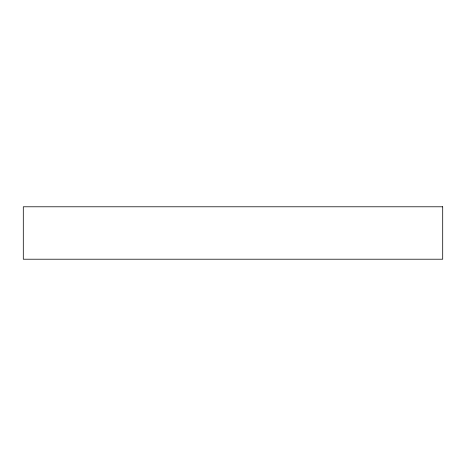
<?xml version="1.0" encoding="UTF-8"?>
<svg xmlns="http://www.w3.org/2000/svg" width="466" height="466" viewBox="0 0 466 466"><rect width="100%" height="100%" fill="white"/><g stroke="black" fill="none" stroke-linecap="round" stroke-linejoin="round"><path stroke-width="0.7" d="M442.7 206.787L23.3 206.787L23.3 259.213L442.7 259.213L442.7 206.787"/></g></svg>
